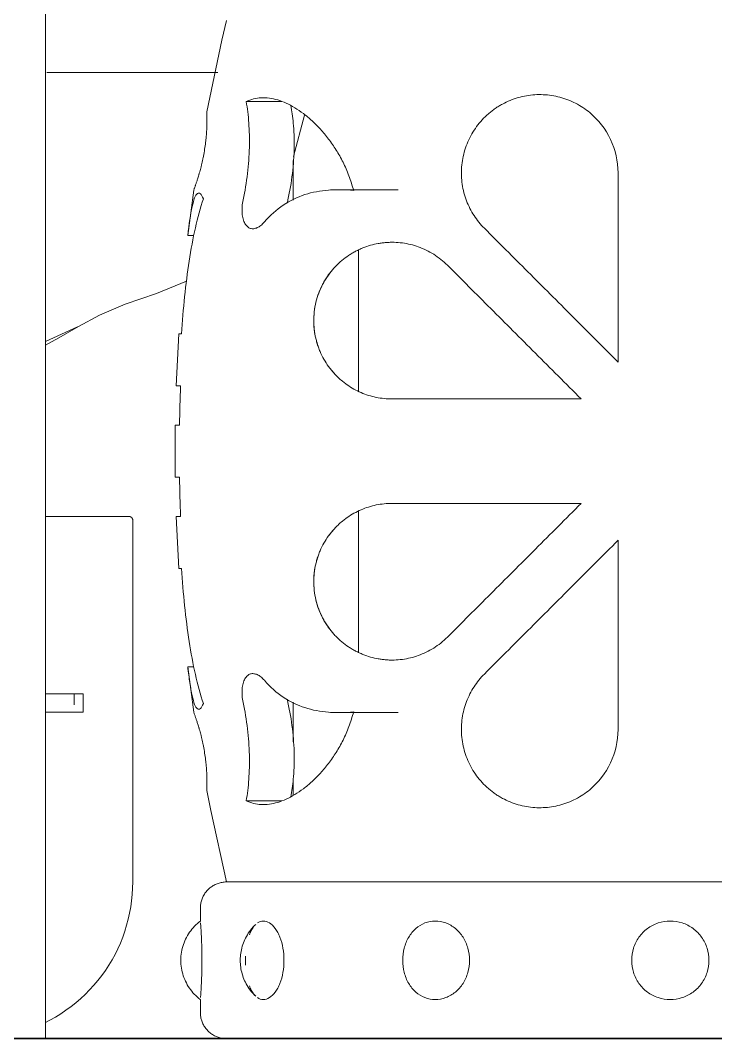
# Model space of a CAD drawing. Header units: inches. Extents: x -657 to 218, y -22 to 381.
# Drawn here: x -535.95 to -525.46, y 120 to 135.35 of the extents above; entities that cross this region are included whole.
import ezdxf

# ---------------------------------------------------------------- set-up
doc = ezdxf.new("R2010")
doc.units = ezdxf.units.IN
doc.header["$MEASUREMENT"] = 0
for name, color, linetype, lineweight in [('A-FLOR', 192, 'Continuous', 9), ('A-FLOR-HRAL', 11, 'Continuous', 9), ('A-GENM', 13, 'Continuous', 9), ('I-FURN', 30, 'Continuous', 9)]:
    doc.layers.add(name, color=color, linetype=linetype, lineweight=lineweight)

# ---------------------------------------------------------------- blocks, each defined once
blk = doc.blocks.new('Blocks_Garden Porcelain Stool_F01893EN - Beige-V5-Section 2')
at = {"layer": 'I-FURN'}
for p, q in [((-532.542, 134.129), (-532.011, 134.129)), ((-533.423, 132.109), (-533.332, 132.795)), ((-530.925, 132.801), (-531.151, 132.801)), ((-530.248, 132.801), (-531.151, 132.801)), ((-533.33, 132.109), (-533.423, 132.109)), ((-533.598, 129.843), (-533.558, 130.63)), ((-533.558, 130.63), (-533.548, 130.63)), ((-533.558, 130.63), (-533.516, 130.63)), ((-533.581, 129.843), (-533.598, 129.843)), ((-533.532, 129.843), (-533.598, 129.843)), ((-530.341, 129.646), (-527.49, 129.646)), ((-533.612, 128.465), (-533.612, 129.252)), ((-533.612, 129.252), (-533.596, 129.252)), ((-533.612, 129.252), (-533.547, 129.252)), ((-533.596, 128.465), (-533.612, 128.465)), ((-533.547, 128.465), (-533.612, 128.465)), ((-527.49, 128.071), (-530.341, 128.071)), ((-533.558, 127.087), (-533.598, 127.874)), ((-533.598, 127.874), (-533.581, 127.874)), ((-533.598, 127.874), (-533.532, 127.874)), ((-533.548, 127.087), (-533.558, 127.087)), ((-533.516, 127.087), (-533.558, 127.087)), ((-533.332, 124.921), (-533.423, 125.608)), ((-533.33, 125.608), (-533.423, 125.608)), ((-531.151, 124.916), (-530.248, 124.916)), ((-531.151, 124.916), (-530.925, 124.916)), ((-532.542, 123.588), (-532.011, 123.588)), ((-532.839, 122.362), (-519.453, 122.362)), ((-533.232, 121.969), (-533.232, 121.773)), ((-533.232, 120.589), (-533.232, 120.394))]:
    blk.add_line(p, q, dxfattribs=at)
at = {"layer": 'I-FURN', "flags": 128}
for points in [[(-533.136, 133.976), (-532.909, 135.055), (-532.839, 135.354)], [(-532.839, 122.362), (-533.077, 123.438), (-533.136, 123.74)], [(-533.232, 121.969), (-533.232, 121.984), (-533.231, 122), (-533.229, 122.016), (-533.227, 122.031), (-533.224, 122.047), (-533.221, 122.062), (-533.217, 122.077), (-533.212, 122.092), (-533.207, 122.107), (-533.201, 122.122), (-533.195, 122.136), (-533.188, 122.15), (-533.18, 122.164), (-533.172, 122.178), (-533.164, 122.191), (-533.154, 122.204), (-533.145, 122.216), (-533.135, 122.228), (-533.124, 122.24), (-533.113, 122.251), (-533.101, 122.262), (-533.089, 122.272), (-533.077, 122.282), (-533.064, 122.291), (-533.051, 122.3), (-533.038, 122.308), (-533.024, 122.316), (-533.01, 122.323), (-532.996, 122.329), (-532.981, 122.335), (-532.966, 122.341), (-532.951, 122.346), (-532.936, 122.35), (-532.921, 122.353), (-532.905, 122.356), (-532.89, 122.359), (-532.874, 122.361), (-532.859, 122.362), (-532.843, 122.362), (-532.839, 122.362)], [(-532.839, 122.362), (-532.833, 122.362), (-532.817, 122.362), (-532.79, 122.362), (-532.753, 122.362), (-532.705, 122.362)], [(-525.273, 122.362), (-525.539, 122.362), (-525.806, 122.362), (-526.073, 122.362), (-526.341, 122.362), (-526.608, 122.362), (-526.875, 122.362), (-527.141, 122.362), (-527.404, 122.362), (-527.666, 122.362), (-527.926, 122.362), (-528.182, 122.362), (-528.436, 122.362), (-528.685, 122.362), (-528.931, 122.362), (-529.172, 122.362), (-529.408, 122.362), (-529.639, 122.362), (-529.865, 122.362), (-530.084, 122.362), (-530.298, 122.362), (-530.504, 122.362), (-530.704, 122.362), (-530.896, 122.362), (-531.081, 122.362), (-531.258, 122.362), (-531.426, 122.362), (-531.587, 122.362), (-531.738, 122.362), (-531.881, 122.362), (-532.014, 122.362), (-532.138, 122.362), (-532.253, 122.362), (-532.357, 122.362), (-532.452, 122.362), (-532.536, 122.362), (-532.611, 122.362), (-532.675, 122.362), (-532.729, 122.362), (-532.772, 122.362), (-532.804, 122.362), (-532.826, 122.362), (-532.837, 122.362), (-532.839, 122.362)], [(-533.232, 121.773), (-533.256, 121.755), (-533.278, 121.736), (-533.3, 121.715), (-533.321, 121.694), (-533.341, 121.673), (-533.36, 121.65), (-533.378, 121.627), (-533.396, 121.603), (-533.412, 121.578), (-533.428, 121.553), (-533.442, 121.527), (-533.455, 121.5), (-533.467, 121.473), (-533.479, 121.446), (-533.489, 121.418), (-533.498, 121.39), (-533.505, 121.361), (-533.512, 121.332), (-533.517, 121.303), (-533.522, 121.274), (-533.525, 121.244), (-533.527, 121.215), (-533.528, 121.185), (-533.528, 121.181)], [(-532.397, 121.723), (-532.419, 121.702), (-532.439, 121.681), (-532.458, 121.659), (-532.476, 121.636), (-532.493, 121.613), (-532.509, 121.59), (-532.524, 121.566), (-532.538, 121.542), (-532.551, 121.517), (-532.563, 121.493), (-532.574, 121.468), (-532.584, 121.443), (-532.593, 121.417), (-532.601, 121.392), (-532.608, 121.366), (-532.614, 121.341), (-532.619, 121.315), (-532.623, 121.289), (-532.626, 121.263), (-532.629, 121.238), (-532.63, 121.212), (-532.631, 121.186), (-532.631, 121.181)], [(-533.528, 121.181), (-533.527, 121.151), (-533.525, 121.122), (-533.522, 121.092), (-533.518, 121.063), (-533.513, 121.034), (-533.506, 121.005), (-533.499, 120.976), (-533.49, 120.948), (-533.48, 120.92), (-533.469, 120.893), (-533.457, 120.865), (-533.444, 120.839), (-533.43, 120.813), (-533.414, 120.788), (-533.398, 120.763), (-533.381, 120.739), (-533.363, 120.715), (-533.344, 120.693), (-533.324, 120.671), (-533.303, 120.65), (-533.281, 120.629), (-533.259, 120.61), (-533.235, 120.592), (-533.232, 120.589)], [(-532.631, 121.181), (-532.63, 121.155), (-532.629, 121.129), (-532.627, 121.103), (-532.624, 121.077), (-532.62, 121.052), (-532.615, 121.026), (-532.609, 121), (-532.602, 120.975), (-532.594, 120.949), (-532.585, 120.924), (-532.576, 120.899), (-532.565, 120.874), (-532.553, 120.849), (-532.54, 120.825), (-532.527, 120.801), (-532.512, 120.777), (-532.496, 120.753), (-532.479, 120.73), (-532.461, 120.707), (-532.442, 120.685), (-532.422, 120.664), (-532.401, 120.643), (-532.397, 120.639)], [(-532.839, 120), (-532.854, 120), (-532.87, 120.001), (-532.886, 120.003), (-532.901, 120.005), (-532.917, 120.008), (-532.932, 120.011), (-532.947, 120.015), (-532.962, 120.02), (-532.977, 120.025), (-532.992, 120.031), (-533.006, 120.037), (-533.02, 120.044), (-533.034, 120.052), (-533.048, 120.06), (-533.061, 120.069), (-533.074, 120.078), (-533.086, 120.088), (-533.098, 120.098), (-533.11, 120.108), (-533.121, 120.119), (-533.132, 120.131), (-533.142, 120.143), (-533.152, 120.155), (-533.161, 120.168), (-533.17, 120.181), (-533.178, 120.194), (-533.186, 120.208), (-533.193, 120.222), (-533.2, 120.236), (-533.206, 120.251), (-533.211, 120.266), (-533.216, 120.281), (-533.22, 120.296), (-533.224, 120.311), (-533.227, 120.327), (-533.229, 120.342), (-533.231, 120.358), (-533.232, 120.374), (-533.232, 120.389), (-533.232, 120.394)]]:
    blk.add_lwpolyline(points, dxfattribs=at)
at = {"layer": 'I-FURN'}
for start, end in [(177.9352, 179.1743), (180.8257, 182.0648)]:
    blk.add_arc((-506.232, 128.858), 27.317, start, end, dxfattribs=at)
for points, knots in [([(-528.949, 132.219), (-529.007, 132.277), (-529.112, 132.405), (-529.207, 132.593), (-529.259, 132.755), (-529.294, 132.924), (-529.302, 133.141), (-529.261, 133.359), (-529.2, 133.526), (-529.14, 133.644), (-529.068, 133.754), (-528.984, 133.856), (-528.906, 133.932), (-528.839, 133.987), (-528.786, 134.026), (-528.732, 134.061), (-528.658, 134.104), (-528.561, 134.15), (-528.44, 134.192), (-528.315, 134.22), (-528.188, 134.235), (-528.061, 134.236), (-527.935, 134.224), (-527.81, 134.198), (-527.688, 134.158), (-527.533, 134.088), (-527.283, 133.923), (-527.012, 133.576), (-526.933, 133.229), (-526.933, 133.054)], [-1, -1, -1, -1, -0.944444, -0.888889, -0.861111, -0.833333, -0.777778, -0.722222, -0.694444, -0.666667, -0.638889, -0.611111, -0.583333, -0.569444, -0.555556, -0.541667, -0.527778, -0.5, -0.472222, -0.444444, -0.416667, -0.388889, -0.361111, -0.333333, -0.305556, -0.277778, -0.222222, -0.111111, 0, 0, 0, 0]), ([(-532.542, 134.129), (-532.469, 134.164), (-532.317, 134.202), (-532.11, 134.174), (-531.938, 134.109), (-531.808, 134.04), (-531.699, 133.966), (-531.612, 133.897), (-531.548, 133.84), (-531.485, 133.779), (-531.421, 133.713), (-531.359, 133.642), (-531.299, 133.566), (-531.241, 133.485), (-531.184, 133.4), (-531.13, 133.31), (-531.063, 133.184), (-530.991, 133.013), (-530.942, 132.865), (-530.92, 132.789)], [-1, -1, -1, -1, -0.857143, -0.714286, -0.642857, -0.571429, -0.5, -0.464286, -0.428571, -0.392857, -0.357143, -0.321429, -0.285714, -0.25, -0.214286, -0.178571, -0.142857, -0.071429, 0, 0, 0, 0]), ([(-531.869, 134.07), (-531.853, 133.988), (-531.825, 133.79), (-531.81, 133.443), (-531.838, 133.045), (-531.883, 132.779), (-531.913, 132.648)], [-0.9508543, -0.9508543, -0.9508543, -0.9508543, -0.75, -0.5, -0.25, 0, 0, 0, 0]), ([(-533.136, 133.976), (-533.136, 133.976), (-533.135, 133.969), (-533.134, 133.947), (-533.134, 133.927), (-533.133, 133.906), (-533.133, 133.889), (-533.133, 133.87), (-533.133, 133.848), (-533.133, 133.824), (-533.133, 133.798), (-533.134, 133.774), (-533.134, 133.754), (-533.135, 133.738), (-533.136, 133.721), (-533.137, 133.697), (-533.139, 133.666), (-533.141, 133.632), (-533.144, 133.604), (-533.146, 133.583), (-533.148, 133.56), (-533.152, 133.53), (-533.159, 133.474), (-533.166, 133.422), (-533.172, 133.386)], [0, 0, 0, 0, 0.166667, 0.25, 0.333333, 0.375, 0.416667, 0.458333, 0.5, 0.541667, 0.583333, 0.625, 0.645833, 0.666667, 0.6875, 0.708333, 0.75, 0.791667, 0.8125, 0.833333, 0.854167, 0.875, 0.916667, 1, 1, 1, 1]), ([(-533.134, 133.921), (-533.134, 133.931), (-533.134, 133.947), (-533.135, 133.969), (-533.136, 133.976), (-533.136, 133.976)], [0.6666667, 0.6666667, 0.6666667, 0.6666667, 0.75, 0.8333333, 1, 1, 1, 1]), ([(-533.172, 133.386), (-533.179, 133.35), (-533.188, 133.298), (-533.2, 133.242), (-533.207, 133.212), (-533.212, 133.189), (-533.217, 133.168), (-533.224, 133.14), (-533.233, 133.107), (-533.241, 133.076), (-533.248, 133.052), (-533.253, 133.035), (-533.257, 133.019), (-533.263, 132.999), (-533.271, 132.975), (-533.279, 132.949), (-533.287, 132.925), (-533.294, 132.903), (-533.301, 132.884), (-533.307, 132.866), (-533.318, 132.835), (-533.329, 132.805), (-533.332, 132.795), (-533.332, 132.795)], [0, 0, 0, 0, 0.083333, 0.125, 0.145833, 0.166667, 0.1875, 0.208333, 0.25, 0.291667, 0.3125, 0.333333, 0.354167, 0.375, 0.416667, 0.458333, 0.5, 0.541667, 0.583333, 0.625, 0.666667, 0.833333, 1, 1, 1, 1]), ([(-533.332, 132.795), (-533.332, 132.795), (-533.329, 132.805), (-533.318, 132.835), (-533.307, 132.866), (-533.301, 132.884), (-533.294, 132.903), (-533.287, 132.925), (-533.279, 132.949), (-533.271, 132.975), (-533.263, 132.999), (-533.257, 133.019), (-533.254, 133.03), (-533.253, 133.036)], [0, 0, 0, 0, 0.1666667, 0.3333333, 0.375, 0.4166667, 0.4583333, 0.5, 0.5416667, 0.5833333, 0.625, 0.6458333, 0.6666667, 0.6666667, 0.6666667, 0.6666667]), ([(-533.423, 132.109), (-533.402, 132.283), (-533.359, 132.585), (-533.293, 132.757), (-533.232, 132.751), (-533.202, 132.701), (-533.187, 132.665)], [-1, -1, -1, -1, -0.666667, -0.333333, -0.166667, 0, 0, 0, 0]), ([(-532.267, 132.314), (-532.285, 132.294), (-532.32, 132.259), (-532.365, 132.231), (-532.401, 132.218), (-532.427, 132.212), (-532.453, 132.212), (-532.478, 132.217), (-532.502, 132.227), (-532.523, 132.243), (-532.544, 132.264), (-532.561, 132.29), (-532.576, 132.323), (-532.593, 132.372), (-532.605, 132.445), (-532.604, 132.546), (-532.595, 132.614), (-532.588, 132.648)], [-1, -1, -1, -1, -0.9, -0.8, -0.75, -0.7, -0.65, -0.6, -0.55, -0.5, -0.45, -0.4, -0.35, -0.3, -0.2, -0.1, 0, 0, 0, 0]), ([(-530.341, 129.646), (-530.421, 129.646), (-530.542, 129.658), (-530.697, 129.698), (-530.81, 129.74), (-530.917, 129.793), (-531.017, 129.856), (-531.096, 129.917), (-531.149, 129.964), (-531.178, 129.993), (-531.2, 130.015), (-531.221, 130.038), (-531.248, 130.07), (-531.294, 130.127), (-531.354, 130.215), (-531.405, 130.311), (-531.441, 130.393), (-531.46, 130.447), (-531.474, 130.491), (-531.486, 130.536), (-531.505, 130.617), (-531.522, 130.739), (-531.524, 130.888), (-531.507, 131.034), (-531.473, 131.174), (-531.422, 131.31), (-531.367, 131.415), (-531.324, 131.483), (-531.298, 131.52), (-531.277, 131.547), (-531.256, 131.574), (-531.228, 131.607), (-531.177, 131.664), (-531.099, 131.736), (-531.015, 131.798), (-530.946, 131.842), (-530.891, 131.873), (-530.836, 131.9), (-530.762, 131.932), (-530.667, 131.964), (-530.57, 131.987), (-530.49, 131.999), (-530.43, 132.005), (-530.369, 132.008), (-530.288, 132.008), (-530.186, 132), (-530.065, 131.977), (-529.945, 131.942), (-529.826, 131.892), (-529.674, 131.808), (-529.57, 131.725), (-529.506, 131.662)], [-1, -1, -1, -1, -0.944444, -0.916667, -0.888889, -0.861111, -0.833333, -0.805556, -0.791667, -0.784722, -0.777778, -0.770833, -0.763889, -0.75, -0.722222, -0.694444, -0.680556, -0.666667, -0.659722, -0.652778, -0.638889, -0.611111, -0.583333, -0.555556, -0.527778, -0.5, -0.472222, -0.458333, -0.451389, -0.444444, -0.4375, -0.430556, -0.416667, -0.388889, -0.361111, -0.347222, -0.333333, -0.319444, -0.305556, -0.277778, -0.25, -0.236111, -0.222222, -0.208333, -0.194444, -0.166667, -0.138889, -0.111111, -0.083333, -0.055556, 0, 0, 0, 0]), ([(-531.504, 131.032), (-531.496, 131.081), (-531.473, 131.176), (-531.42, 131.315), (-531.364, 131.422), (-531.319, 131.49), (-531.292, 131.528), (-531.278, 131.546), (-531.272, 131.555)], [-0.5555556, -0.5555556, -0.5555556, -0.5555556, -0.5277778, -0.5, -0.4722222, -0.4583333, -0.4513889, -0.4444444, -0.4444444, -0.4444444, -0.4444444]), ([(-531.272, 131.555), (-531.278, 131.546), (-531.292, 131.528), (-531.319, 131.49), (-531.364, 131.422), (-531.42, 131.315), (-531.473, 131.176), (-531.496, 131.081), (-531.504, 131.032)], [-0.5555556, -0.5555556, -0.5555556, -0.5555556, -0.5486111, -0.5416667, -0.5277778, -0.5, -0.4722222, -0.4444444, -0.4444444, -0.4444444, -0.4444444]), ([(-531.46, 130.448), (-531.463, 130.457), (-531.469, 130.476), (-531.482, 130.52), (-531.503, 130.603), (-531.522, 130.729), (-531.524, 130.884), (-531.513, 130.983), (-531.504, 131.032)], [-0.6650369, -0.6650369, -0.6650369, -0.6650369, -0.6597222, -0.6527778, -0.6388889, -0.6111111, -0.5833333, -0.5555556, -0.5555556, -0.5555556, -0.5555556]), ([(-531.504, 131.032), (-531.513, 130.983), (-531.524, 130.884), (-531.522, 130.729), (-531.503, 130.603), (-531.482, 130.52), (-531.469, 130.476), (-531.463, 130.457), (-531.46, 130.448)], [-0.4444444, -0.4444444, -0.4444444, -0.4444444, -0.4166667, -0.3888889, -0.3611111, -0.3472222, -0.3402778, -0.3349631, -0.3349631, -0.3349631, -0.3349631]), ([(-531.195, 130.01), (-531.2, 130.016), (-531.213, 130.03), (-531.239, 130.059), (-531.278, 130.106), (-531.309, 130.149), (-531.327, 130.175)], [-0.77633255, -0.77633255, -0.77633255, -0.77633255, -0.77083333, -0.76388889, -0.75, -0.72901087, -0.72901087, -0.72901087, -0.72901087]), ([(-531.327, 130.175), (-531.309, 130.149), (-531.278, 130.106), (-531.239, 130.059), (-531.213, 130.03), (-531.2, 130.016), (-531.195, 130.01)], [-0.27098913, -0.27098913, -0.27098913, -0.27098913, -0.25, -0.23611111, -0.22916667, -0.22366745, -0.22366745, -0.22366745, -0.22366745]), ([(-529.506, 126.055), (-529.57, 125.991), (-529.674, 125.908), (-529.826, 125.824), (-529.945, 125.775), (-530.065, 125.739), (-530.186, 125.717), (-530.288, 125.709), (-530.369, 125.708), (-530.43, 125.711), (-530.49, 125.718), (-530.57, 125.73), (-530.667, 125.752), (-530.762, 125.785), (-530.836, 125.817), (-530.891, 125.844), (-530.946, 125.874), (-531.015, 125.918), (-531.099, 125.981), (-531.177, 126.053), (-531.228, 126.109), (-531.257, 126.143), (-531.277, 126.169), (-531.298, 126.197), (-531.324, 126.234), (-531.368, 126.302), (-531.423, 126.408), (-531.474, 126.544), (-531.507, 126.684), (-531.524, 126.829), (-531.522, 126.978), (-531.505, 127.1), (-531.486, 127.181), (-531.474, 127.226), (-531.463, 127.259), (-531.452, 127.292), (-531.436, 127.334), (-531.405, 127.406), (-531.354, 127.502), (-531.294, 127.59), (-531.248, 127.647), (-531.221, 127.678), (-531.2, 127.701), (-531.178, 127.724), (-531.149, 127.752), (-531.096, 127.8), (-531.017, 127.861), (-530.917, 127.923), (-530.81, 127.976), (-530.697, 128.018), (-530.542, 128.059), (-530.421, 128.071), (-530.341, 128.071)], [-1, -1, -1, -1, -0.944444, -0.916667, -0.888889, -0.861111, -0.833333, -0.805556, -0.791667, -0.777778, -0.763889, -0.75, -0.722222, -0.694444, -0.680556, -0.666667, -0.652778, -0.638889, -0.611111, -0.583333, -0.569444, -0.5625, -0.555556, -0.548611, -0.541667, -0.527778, -0.5, -0.472222, -0.444444, -0.416667, -0.388889, -0.361111, -0.347222, -0.340278, -0.333333, -0.326389, -0.319444, -0.305556, -0.277778, -0.25, -0.236111, -0.229167, -0.222222, -0.215278, -0.208333, -0.194444, -0.166667, -0.138889, -0.111111, -0.083333, -0.055556, 0, 0, 0, 0]), ([(-531.326, 127.542), (-531.309, 127.568), (-531.278, 127.61), (-531.239, 127.658), (-531.213, 127.687), (-531.2, 127.7), (-531.195, 127.706)], [-0.27080141, -0.27080141, -0.27080141, -0.27080141, -0.25, -0.23611111, -0.22916667, -0.22366593, -0.22366593, -0.22366593, -0.22366593]), ([(-531.195, 127.706), (-531.2, 127.7), (-531.213, 127.687), (-531.239, 127.658), (-531.278, 127.61), (-531.309, 127.568), (-531.326, 127.542)], [-0.77633407, -0.77633407, -0.77633407, -0.77633407, -0.77083333, -0.76388889, -0.75, -0.72919859, -0.72919859, -0.72919859, -0.72919859]), ([(-531.505, 126.686), (-531.513, 126.734), (-531.524, 126.834), (-531.522, 126.989), (-531.503, 127.114), (-531.482, 127.198), (-531.469, 127.241), (-531.463, 127.26), (-531.46, 127.269)], [-0.4444444, -0.4444444, -0.4444444, -0.4444444, -0.4166667, -0.3888889, -0.3611111, -0.3472222, -0.3402778, -0.3349723, -0.3349723, -0.3349723, -0.3349723]), ([(-531.46, 127.269), (-531.463, 127.26), (-531.469, 127.241), (-531.482, 127.198), (-531.503, 127.114), (-531.522, 126.989), (-531.524, 126.834), (-531.513, 126.734), (-531.505, 126.686)], [-0.6650277, -0.6650277, -0.6650277, -0.6650277, -0.6597222, -0.6527778, -0.6388889, -0.6111111, -0.5833333, -0.5555556, -0.5555556, -0.5555556, -0.5555556]), ([(-531.272, 126.162), (-531.279, 126.171), (-531.292, 126.189), (-531.319, 126.227), (-531.364, 126.295), (-531.42, 126.402), (-531.473, 126.541), (-531.496, 126.637), (-531.505, 126.686)], [-0.5555556, -0.5555556, -0.5555556, -0.5555556, -0.5486111, -0.5416667, -0.5277778, -0.5, -0.4722222, -0.4444444, -0.4444444, -0.4444444, -0.4444444]), ([(-531.505, 126.686), (-531.496, 126.637), (-531.473, 126.541), (-531.42, 126.402), (-531.364, 126.295), (-531.319, 126.227), (-531.292, 126.189), (-531.279, 126.171), (-531.272, 126.162)], [-0.5555556, -0.5555556, -0.5555556, -0.5555556, -0.5277778, -0.5, -0.4722222, -0.4583333, -0.4513889, -0.4444444, -0.4444444, -0.4444444, -0.4444444]), ([(-533.187, 125.052), (-533.202, 125.016), (-533.232, 124.965), (-533.293, 124.959), (-533.346, 125.097), (-533.391, 125.358), (-533.413, 125.521), (-533.423, 125.608)], [-1, -1, -1, -1, -0.833333, -0.666667, -0.333333, -0.166667, 0, 0, 0, 0]), ([(-532.588, 125.069), (-532.595, 125.103), (-532.604, 125.171), (-532.605, 125.271), (-532.593, 125.345), (-532.576, 125.394), (-532.561, 125.426), (-532.543, 125.453), (-532.523, 125.474), (-532.502, 125.489), (-532.478, 125.5), (-532.453, 125.504), (-532.427, 125.504), (-532.401, 125.499), (-532.365, 125.486), (-532.32, 125.457), (-532.285, 125.423), (-532.267, 125.403)], [-1, -1, -1, -1, -0.9, -0.8, -0.7, -0.65, -0.6, -0.55, -0.5, -0.45, -0.4, -0.35, -0.3, -0.25, -0.2, -0.1, 0, 0, 0, 0]), ([(-526.933, 124.663), (-526.933, 124.488), (-527.012, 124.141), (-527.283, 123.794), (-527.533, 123.628), (-527.688, 123.559), (-527.81, 123.519), (-527.935, 123.493), (-528.061, 123.481), (-528.188, 123.482), (-528.315, 123.496), (-528.44, 123.525), (-528.561, 123.567), (-528.657, 123.612), (-528.732, 123.655), (-528.786, 123.691), (-528.839, 123.729), (-528.906, 123.784), (-528.984, 123.86), (-529.068, 123.962), (-529.14, 124.072), (-529.2, 124.191), (-529.261, 124.357), (-529.302, 124.575), (-529.294, 124.793), (-529.259, 124.961), (-529.207, 125.123), (-529.112, 125.311), (-529.007, 125.44), (-528.949, 125.498)], [-1, -1, -1, -1, -0.888889, -0.777778, -0.722222, -0.694444, -0.666667, -0.638889, -0.611111, -0.583333, -0.555556, -0.527778, -0.5, -0.472222, -0.458333, -0.444444, -0.430556, -0.416667, -0.388889, -0.361111, -0.333333, -0.305556, -0.277778, -0.222222, -0.166667, -0.138889, -0.111111, -0.055556, 0, 0, 0, 0]), ([(-531.913, 125.069), (-531.883, 124.938), (-531.838, 124.672), (-531.81, 124.274), (-531.825, 123.927), (-531.853, 123.729), (-531.869, 123.647)], [-1, -1, -1, -1, -0.75, -0.5, -0.25, -0.0491457, -0.0491457, -0.0491457, -0.0491457]), ([(-533.253, 124.681), (-533.254, 124.687), (-533.257, 124.697), (-533.263, 124.718), (-533.271, 124.741), (-533.279, 124.767), (-533.287, 124.791), (-533.294, 124.813), (-533.301, 124.833), (-533.307, 124.85), (-533.318, 124.881), (-533.329, 124.912), (-533.332, 124.921), (-533.332, 124.921)], [0.3333333, 0.3333333, 0.3333333, 0.3333333, 0.3541667, 0.375, 0.4166667, 0.4583333, 0.5, 0.5416667, 0.5833333, 0.625, 0.6666667, 0.8333333, 1, 1, 1, 1]), ([(-533.332, 124.921), (-533.332, 124.921), (-533.329, 124.912), (-533.318, 124.881), (-533.307, 124.85), (-533.301, 124.833), (-533.294, 124.813), (-533.287, 124.791), (-533.279, 124.767), (-533.271, 124.741), (-533.263, 124.718), (-533.257, 124.697), (-533.253, 124.681), (-533.248, 124.664), (-533.241, 124.641), (-533.233, 124.61), (-533.224, 124.577), (-533.217, 124.549), (-533.212, 124.527), (-533.207, 124.505), (-533.2, 124.474), (-533.188, 124.419), (-533.179, 124.367), (-533.172, 124.331)], [0, 0, 0, 0, 0.166667, 0.333333, 0.375, 0.416667, 0.458333, 0.5, 0.541667, 0.583333, 0.625, 0.645833, 0.666667, 0.6875, 0.708333, 0.75, 0.791667, 0.8125, 0.833333, 0.854167, 0.875, 0.916667, 1, 1, 1, 1]), ([(-530.92, 124.928), (-530.942, 124.851), (-530.991, 124.703), (-531.063, 124.533), (-531.13, 124.406), (-531.184, 124.316), (-531.241, 124.231), (-531.299, 124.15), (-531.359, 124.075), (-531.421, 124.004), (-531.485, 123.938), (-531.548, 123.876), (-531.612, 123.82), (-531.699, 123.751), (-531.808, 123.677), (-531.938, 123.608), (-532.11, 123.543), (-532.317, 123.515), (-532.469, 123.553), (-532.542, 123.588)], [-1, -1, -1, -1, -0.928571, -0.857143, -0.821429, -0.785714, -0.75, -0.714286, -0.678571, -0.642857, -0.607143, -0.571429, -0.535714, -0.5, -0.428571, -0.357143, -0.285714, -0.142857, 0, 0, 0, 0]), ([(-533.172, 124.331), (-533.166, 124.294), (-533.159, 124.243), (-533.152, 124.187), (-533.148, 124.156), (-533.146, 124.134), (-533.144, 124.112), (-533.141, 124.084), (-533.139, 124.051), (-533.137, 124.019), (-533.136, 123.996), (-533.135, 123.979), (-533.134, 123.963), (-533.134, 123.942), (-533.133, 123.918), (-533.133, 123.892), (-533.133, 123.869), (-533.133, 123.847), (-533.133, 123.827), (-533.133, 123.81), (-533.134, 123.79), (-533.134, 123.769), (-533.135, 123.747), (-533.136, 123.74), (-533.136, 123.74)], [0, 0, 0, 0, 0.083333, 0.125, 0.145833, 0.166667, 0.1875, 0.208333, 0.25, 0.291667, 0.3125, 0.333333, 0.354167, 0.375, 0.416667, 0.458333, 0.5, 0.541667, 0.583333, 0.625, 0.666667, 0.75, 0.833333, 1, 1, 1, 1]), ([(-533.136, 123.74), (-533.136, 123.74), (-533.135, 123.747), (-533.134, 123.769), (-533.134, 123.786), (-533.134, 123.795)], [0, 0, 0, 0, 0.1666667, 0.25, 0.3333333, 0.3333333, 0.3333333, 0.3333333]), ([(-532.372, 121.744), (-532.344, 121.763), (-532.284, 121.783), (-532.189, 121.754), (-532.115, 121.683), (-532.064, 121.601), (-532.02, 121.506), (-531.982, 121.365), (-531.972, 121.245), (-531.972, 121.181)], [0.4, 0.4, 0.4, 0.4, 0.5, 0.6, 0.7, 0.75, 0.8, 0.9, 1, 1, 1, 1]), ([(-530.18, 121.181), (-530.18, 121.244), (-530.166, 121.364), (-530.109, 121.506), (-530.043, 121.601), (-529.966, 121.682), (-529.848, 121.753), (-529.69, 121.783), (-529.529, 121.754), (-529.406, 121.683), (-529.323, 121.601), (-529.251, 121.506), (-529.19, 121.365), (-529.174, 121.245), (-529.174, 121.181)], [0, 0, 0, 0, 0.1, 0.2, 0.25, 0.3, 0.4, 0.5, 0.6, 0.7, 0.75, 0.8, 0.9, 1, 1, 1, 1]), ([(-525.564, 121.181), (-525.564, 121.245), (-525.582, 121.365), (-525.65, 121.506), (-525.73, 121.601), (-525.823, 121.683), (-525.962, 121.754), (-526.146, 121.783), (-526.331, 121.753), (-526.469, 121.682), (-526.562, 121.601), (-526.641, 121.506), (-526.709, 121.364), (-526.727, 121.244), (-526.727, 121.181)], [-1, -1, -1, -1, -0.9, -0.8, -0.75, -0.7, -0.6, -0.5, -0.4, -0.3, -0.25, -0.2, -0.1, 0, 0, 0, 0]), ([(-533.23, 121.744), (-533.229, 121.735), (-533.227, 121.711), (-533.223, 121.654), (-533.219, 121.584), (-533.216, 121.51), (-533.212, 121.429), (-533.209, 121.32), (-533.208, 121.229), (-533.208, 121.181)], [0.2, 0.2, 0.2, 0.2, 0.3, 0.4, 0.55, 0.625, 0.7, 0.85, 1, 1, 1, 1]), ([(-532.493, 121.565), (-532.489, 121.577), (-532.475, 121.611), (-532.445, 121.669), (-532.416, 121.706), (-532.397, 121.723)], [0.2253672, 0.2253672, 0.2253672, 0.2253672, 0.25, 0.3, 0.3685195, 0.3685195, 0.3685195, 0.3685195]), ([(-533.208, 121.181), (-533.208, 121.118), (-533.21, 120.997), (-533.216, 120.842), (-533.222, 120.727), (-533.227, 120.658), (-533.229, 120.628), (-533.23, 120.618)], [0, 0, 0, 0, 0.2, 0.4, 0.55, 0.7, 0.8, 0.8, 0.8, 0.8]), ([(-531.972, 121.181), (-531.972, 121.118), (-531.982, 120.997), (-532.02, 120.856), (-532.064, 120.761), (-532.115, 120.68), (-532.189, 120.609), (-532.284, 120.579), (-532.344, 120.599), (-532.372, 120.618)], [0, 0, 0, 0, 0.1, 0.2, 0.25, 0.3, 0.4, 0.5, 0.6, 0.6, 0.6, 0.6]), ([(-529.174, 121.181), (-529.174, 121.118), (-529.19, 120.997), (-529.251, 120.856), (-529.323, 120.761), (-529.406, 120.68), (-529.529, 120.609), (-529.69, 120.579), (-529.848, 120.609), (-529.966, 120.68), (-530.043, 120.761), (-530.109, 120.856), (-530.166, 120.999), (-530.18, 121.118), (-530.18, 121.181)], [0, 0, 0, 0, 0.1, 0.2, 0.25, 0.3, 0.4, 0.5, 0.6, 0.7, 0.75, 0.8, 0.9, 1, 1, 1, 1]), ([(-526.727, 121.181), (-526.727, 121.118), (-526.709, 120.999), (-526.641, 120.856), (-526.562, 120.761), (-526.469, 120.68), (-526.331, 120.609), (-526.146, 120.579), (-525.962, 120.609), (-525.823, 120.68), (-525.73, 120.761), (-525.65, 120.856), (-525.582, 120.997), (-525.564, 121.118), (-525.564, 121.181)], [-1, -1, -1, -1, -0.9, -0.8, -0.75, -0.7, -0.6, -0.5, -0.4, -0.3, -0.25, -0.2, -0.1, 0, 0, 0, 0]), ([(-532.397, 120.639), (-532.416, 120.656), (-532.445, 120.693), (-532.475, 120.751), (-532.489, 120.785), (-532.493, 120.797)], [0.6314805, 0.6314805, 0.6314805, 0.6314805, 0.7, 0.75, 0.7746328, 0.7746328, 0.7746328, 0.7746328])]:
    blk.add_open_spline(points, degree=3, knots=knots, dxfattribs=at)
for points in [[(-532.588, 132.648), (-532.56, 132.779), (-532.517, 133.045), (-532.487, 133.443), (-532.497, 133.813), (-532.523, 134.03), (-532.542, 134.129)], [(-526.933, 133.054), (-526.933, 132.581), (-526.933, 131.633), (-526.933, 130.68), (-526.933, 130.202)], [(-533.187, 132.665), (-533.277, 132.394), (-533.418, 131.753), (-533.493, 131.003), (-533.516, 130.63)], [(-530.92, 132.789), (-531.05, 132.802), (-531.303, 132.808), (-531.661, 132.741), (-531.989, 132.585), (-532.179, 132.415), (-532.267, 132.314)], [(-531.299, 132.795), (-531.216, 132.802), (-531.13, 132.803), (-531.043, 132.798)], [(-531.913, 132.648), (-531.916, 132.631), (-531.919, 132.615), (-531.922, 132.599)], [(-526.933, 130.202), (-527.164, 130.433), (-527.62, 130.89), (-528.296, 131.566), (-528.733, 132.003), (-528.949, 132.219)], [(-529.506, 131.662), (-529.292, 131.448), (-528.857, 131.013), (-528.181, 130.337), (-527.722, 129.878), (-527.49, 129.646)], [(-527.49, 128.071), (-527.722, 127.839), (-528.18, 127.38), (-528.856, 126.704), (-529.292, 126.269), (-529.506, 126.055)], [(-528.949, 125.498), (-528.733, 125.714), (-528.296, 126.151), (-527.62, 126.827), (-527.163, 127.284), (-526.933, 127.514)], [(-526.933, 127.514), (-526.933, 127.036), (-526.933, 126.084), (-526.933, 125.135), (-526.933, 124.663)], [(-533.516, 127.087), (-533.493, 126.713), (-533.418, 125.963), (-533.277, 125.322), (-533.187, 125.052)], [(-532.267, 125.403), (-532.179, 125.301), (-531.989, 125.131), (-531.661, 124.976), (-531.302, 124.909), (-531.05, 124.915), (-530.92, 124.928)], [(-532.542, 123.588), (-532.523, 123.686), (-532.497, 123.903), (-532.487, 124.274), (-532.517, 124.671), (-532.56, 124.938), (-532.588, 125.069)], [(-531.922, 125.118), (-531.919, 125.101), (-531.916, 125.085), (-531.913, 125.069)], [(-531.043, 124.918), (-531.13, 124.914), (-531.216, 124.915), (-531.299, 124.921)], [(-532.553, 121.181), (-532.553, 121.203), (-532.552, 121.225), (-532.551, 121.246)], [(-532.551, 121.108), (-532.552, 121.132), (-532.553, 121.156), (-532.553, 121.181)]]:
    blk.add_open_spline(points, degree=3, dxfattribs=at)
blk = doc.blocks.new('Blocks_Movve Bedside Table_F01807EN - Unique-451062-Section 2')
at = {"layer": 'I-FURN'}
for p, q in [((-535.569, 137.717), (-535.569, 120)), ((-535.557, 125.197), (-535, 125.197)), ((-535.136, 125.031), (-535.136, 125.197)), ((-535, 124.921), (-535, 125.197)), ((-535.557, 124.921), (-535, 124.921))]:
    blk.add_line(p, q, dxfattribs=at)
blk = doc.blocks.new('Railing - 25mm-V22-Section 2')
at = {"layer": 'A-FLOR-HRAL'}
for p, q in [((-531.831, 132.642), (-531.831, 133.243)), ((-530.846, 129.769), (-530.846, 131.885)), ((-530.846, 125.832), (-530.846, 127.947)), ((-531.831, 124.474), (-531.831, 125.075)), ((-531.831, 123.67), (-531.831, 123.91))]:
    blk.add_line(p, q, dxfattribs=at)
blk = doc.blocks.new('Railing - Railing-466660-Section 2')
blk.add_blockref('Railing - 25mm-V22-Section 2', (0, 0))
blk = doc.blocks.new('Railing - Railing-467844-Section 2')
blk.add_blockref('Railing - 25mm-V22-Section 2', (0, 0))
blk = doc.blocks.new('Blocks_Concrete Vase with Orbifolia Prayer Plant_F01327EN - Orbifolia Prayer Plant-482152-Section 2')
at = {"layer": 'A-GENM'}
for p, q in [((-535.548, 134.567), (-532.971, 134.567)), ((-531.663, 133.927), (-531.827, 133.3)), ((-531.827, 133.3), (-531.663, 133.927)), ((-535.086, 130.731), (-535.569, 130.513)), ((-534.252, 122.362), (-534.252, 127.817))]:
    blk.add_line(p, q, dxfattribs=at)
at = {"layer": 'A-GENM', "flags": 128}
for points in [[(-533.44, 131.424), (-533.894, 131.234), (-534.369, 131.073), (-534.752, 130.91), (-535.071, 130.74), (-535.366, 130.567), (-535.569, 130.455)], [(-535.569, 130.455), (-535.366, 130.567), (-535.071, 130.74), (-534.752, 130.91), (-534.369, 131.073), (-533.894, 131.234), (-533.44, 131.424)], [(-534.309, 127.874), (-534.312, 127.874), (-534.322, 127.874), (-534.337, 127.874), (-534.359, 127.874), (-534.386, 127.874), (-534.42, 127.874), (-534.46, 127.874), (-534.506, 127.874), (-534.558, 127.874), (-534.615, 127.874), (-534.679, 127.874), (-534.748, 127.874), (-534.822, 127.874), (-534.902, 127.874), (-534.987, 127.874), (-535.077, 127.874), (-535.172, 127.874), (-535.272, 127.874), (-535.377, 127.874), (-535.486, 127.874), (-535.569, 127.874)], [(-535.547, 127.874), (-535.435, 127.874), (-535.328, 127.874), (-535.225, 127.874), (-535.128, 127.874), (-535.035, 127.874), (-534.947, 127.874), (-534.864, 127.874), (-534.787, 127.874), (-534.715, 127.874), (-534.649, 127.874), (-534.588, 127.874), (-534.533, 127.874), (-534.484, 127.874), (-534.441, 127.874), (-534.404, 127.874), (-534.373, 127.874), (-534.348, 127.874), (-534.329, 127.874), (-534.316, 127.874), (-534.31, 127.874), (-534.309, 127.874)], [(-534.309, 127.874), (-534.307, 127.874), (-534.305, 127.874), (-534.302, 127.874), (-534.3, 127.873), (-534.298, 127.873), (-534.296, 127.872), (-534.293, 127.872), (-534.291, 127.871), (-534.289, 127.87), (-534.287, 127.87), (-534.285, 127.869), (-534.283, 127.868), (-534.281, 127.866), (-534.279, 127.865), (-534.277, 127.864), (-534.275, 127.863), (-534.273, 127.861), (-534.271, 127.86), (-534.27, 127.858), (-534.268, 127.857), (-534.267, 127.855), (-534.265, 127.853), (-534.264, 127.851), (-534.262, 127.85), (-534.261, 127.848), (-534.26, 127.846), (-534.259, 127.844), (-534.258, 127.842), (-534.257, 127.84), (-534.256, 127.838), (-534.255, 127.835), (-534.254, 127.833), (-534.254, 127.831), (-534.253, 127.829), (-534.253, 127.827), (-534.252, 127.824), (-534.252, 127.822), (-534.252, 127.82), (-534.252, 127.817), (-534.252, 127.817)], [(-534.252, 122.362), (-534.254, 122.268), (-534.26, 122.173), (-534.269, 122.079), (-534.282, 121.986), (-534.299, 121.893), (-534.32, 121.801), (-534.344, 121.709), (-534.372, 121.619), (-534.403, 121.53), (-534.438, 121.442), (-534.477, 121.356), (-534.519, 121.271), (-534.564, 121.188), (-534.613, 121.107), (-534.665, 121.028), (-534.719, 120.952), (-534.777, 120.877), (-534.838, 120.805), (-534.902, 120.735), (-534.968, 120.668), (-535.037, 120.603), (-535.109, 120.542), (-535.183, 120.483), (-535.259, 120.427), (-535.338, 120.374), (-535.418, 120.325), (-535.501, 120.279), (-535.569, 120.244)]]:
    blk.add_lwpolyline(points, dxfattribs=at)

msp = doc.modelspace()

# ---------------------------------------------------------------- linework, layer by layer
at = {"layer": 'A-FLOR', "lineweight": 35}
msp.add_line((-502.437, 120), (-569.524, 120), dxfattribs=at)

# ---------------------------------------------------------------- block references
at = {"layer": 'A-FLOR-HRAL'}
for name in ['Railing - Railing-466660-Section 2', 'Railing - Railing-467844-Section 2']:
    msp.add_blockref(name, (0, 0), dxfattribs=at)
at = {"layer": 'A-GENM'}
msp.add_blockref('Blocks_Concrete Vase with Orbifolia Prayer Plant_F01327EN - Orbifolia Prayer Plant-482152-Section 2', (0, 0), dxfattribs=at)
at = {"layer": 'I-FURN'}
for name in ['Blocks_Movve Bedside Table_F01807EN - Unique-451062-Section 2', 'Blocks_Movve Bedside Table_F01807EN - Unique-451062-Section 2', 'Blocks_Garden Porcelain Stool_F01893EN - Beige-V5-Section 2', 'Blocks_Garden Porcelain Stool_F01893EN - Beige-V5-Section 2']:
    msp.add_blockref(name, (0, 0), dxfattribs=at)

doc.saveas('drawing.dxf')
